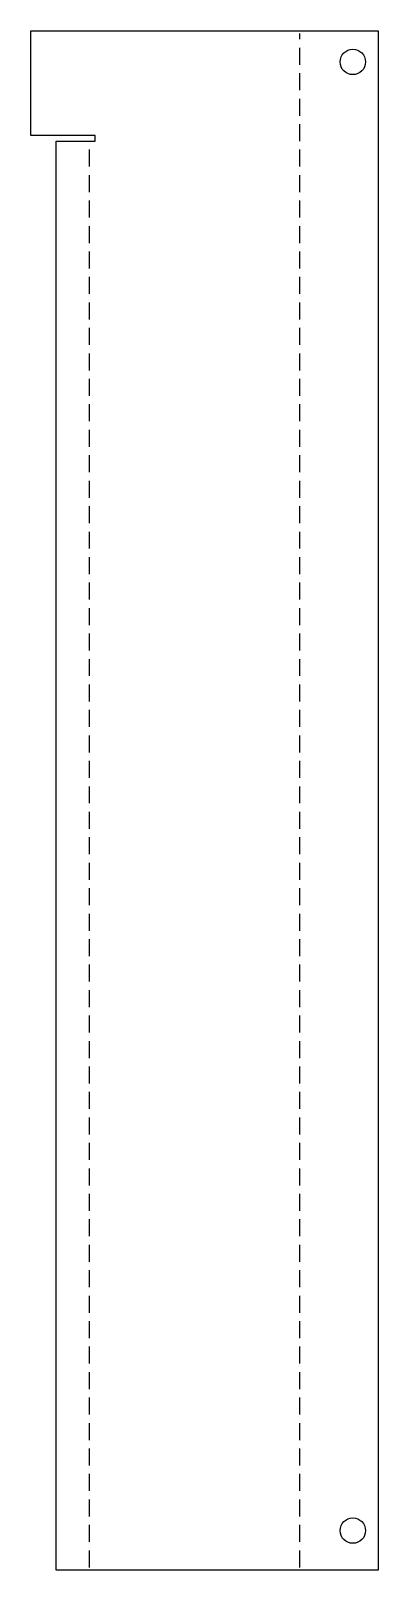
# Model space of a CAD drawing. Header units: millimetres. Extents: x 0 to 123, y 6 to 550.
import ezdxf

# ---------------------------------------------------------------- set-up
doc = ezdxf.new("R2010")
doc.units = ezdxf.units.MM
doc.linetypes.add('DASHED', pattern=[9, 6, -3])
doc.layers.get('0').update_dxf_attribs({"linetype": 'CONTINUOUS'})

msp = doc.modelspace()

# ---------------------------------------------------------------- linework, layer by layer
at = {"linetype": 'CONTINUOUS'}
for p, q in [((0, 513), (0, 550)), ((0, 550), (122.9618, 550)), ((122.9618, 550), (122.9618, 6)), ((22.819, 513), (0, 513)), ((22.819, 511), (22.819, 513)), ((9.038, 6), (9.038, 511)), ((9.038, 511), (22.819, 511)), ((122.9618, 6), (9.038, 6))]:
    msp.add_line(p, q, dxfattribs=at)
at = {"linetype": 'DASHED'}
for p, q in [((95.1808, 7), (95.1808, 549)), ((20.819, 7), (20.819, 510))]:
    msp.add_line(p, q, dxfattribs=at)
at = {"linetype": 'CONTINUOUS'}
for centre in [(113.9618, 539), (113.9618, 20)]:
    msp.add_circle(centre, 4.5, dxfattribs=at)

doc.saveas('drawing.dxf')
